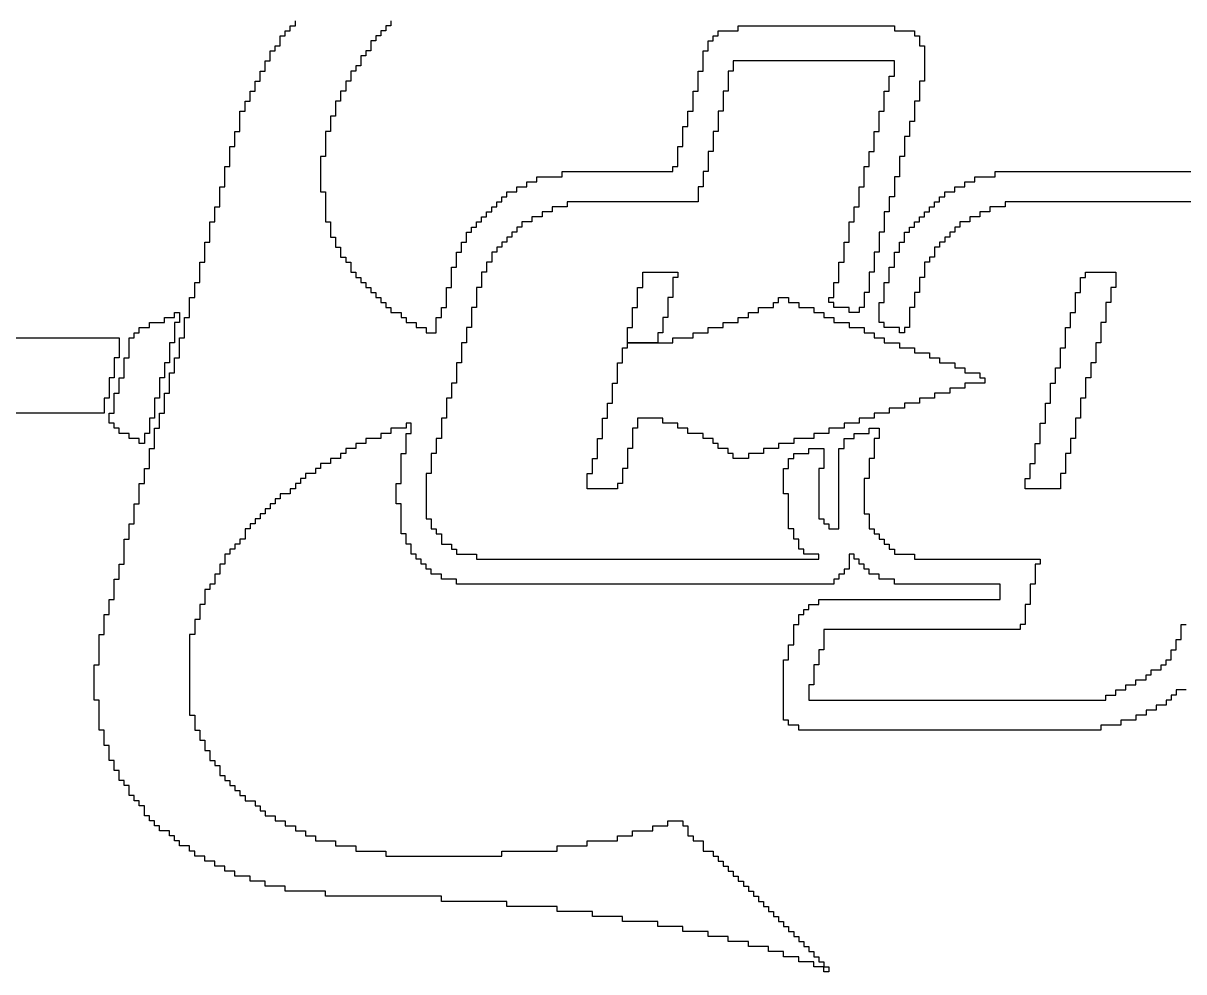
# Model space of a CAD drawing. Extents: x 100.8 to 155, y -100 to -35.3.
# Drawn here: x 117.27 to 123.03, y -62.88 to -58.17 of the extents above; entities that cross this region are included whole.
import ezdxf

# ---------------------------------------------------------------- set-up
doc = ezdxf.new("R2010")
doc.units = 0
doc.header["$MEASUREMENT"] = 0
doc.layers.add('BLACK', color=7, linetype='CONTINUOUS')

msp = doc.modelspace()

# ---------------------------------------------------------------- linework, layer by layer
at = {"layer": 'BLACK', "linetype": 'CONTINUOUS'}
for p, q in [((118.618, -58.1819), (118.618, -58.1569)), ((119.093, -58.1569), (119.093, -58.1819)), ((118.568, -58.2319), (118.568, -58.2069)), ((118.568, -58.2069), (118.593, -58.2069)), ((118.593, -58.2069), (118.593, -58.1819)), ((118.593, -58.1819), (118.618, -58.1819)), ((119.068, -58.2069), (119.043, -58.2069)), ((119.043, -58.2069), (119.043, -58.2319)), ((119.093, -58.1819), (119.068, -58.1819)), ((119.068, -58.1819), (119.068, -58.2069)), ((120.718, -58.2319), (120.718, -58.2069)), ((120.718, -58.2069), (120.818, -58.2069)), ((120.818, -58.2069), (120.818, -58.1819)), ((120.818, -58.1819), (121.593, -58.1819)), ((121.593, -58.1819), (121.593, -58.2069)), ((121.593, -58.2069), (121.693, -58.2069)), ((121.693, -58.2069), (121.693, -58.2319)), ((118.543, -58.2819), (118.543, -58.2319)), ((118.543, -58.2319), (118.568, -58.2319)), ((119.018, -58.2569), (118.993, -58.2569)), ((118.993, -58.2569), (118.993, -58.3069)), ((119.043, -58.2319), (119.018, -58.2319)), ((119.018, -58.2319), (119.018, -58.2569)), ((120.668, -58.3069), (120.668, -58.2569)), ((120.668, -58.2569), (120.693, -58.2569)), ((120.693, -58.2569), (120.693, -58.2319)), ((120.693, -58.2319), (120.718, -58.2319)), ((121.693, -58.2319), (121.718, -58.2319)), ((121.718, -58.2319), (121.718, -58.2819)), ((118.493, -58.3569), (118.493, -58.3069)), ((118.493, -58.3069), (118.518, -58.3069)), ((118.518, -58.3069), (118.518, -58.2819)), ((118.518, -58.2819), (118.543, -58.2819)), ((118.968, -58.3319), (118.943, -58.3319)), ((118.943, -58.3319), (118.943, -58.3819)), ((118.993, -58.3069), (118.968, -58.3069)), ((118.968, -58.3069), (118.968, -58.3319)), ((120.643, -58.4069), (120.643, -58.3069)), ((120.643, -58.3069), (120.668, -58.3069)), ((121.718, -58.2819), (121.743, -58.2819)), ((121.743, -58.2819), (121.743, -58.4569)), ((118.468, -58.4069), (118.468, -58.3569)), ((118.468, -58.3569), (118.493, -58.3569)), ((118.943, -58.3819), (118.918, -58.3819)), ((118.918, -58.3819), (118.918, -58.4069)), ((121.593, -58.3569), (120.793, -58.3569)), ((120.793, -58.3569), (120.793, -58.4069)), ((121.593, -58.4319), (121.593, -58.3569)), ((118.443, -58.4569), (118.443, -58.4069)), ((118.443, -58.4069), (118.468, -58.4069)), ((118.918, -58.4069), (118.893, -58.4069)), ((118.893, -58.4069), (118.893, -58.4569)), ((120.618, -58.5069), (120.618, -58.4069)), ((120.618, -58.4069), (120.643, -58.4069)), ((120.793, -58.4069), (120.768, -58.4069)), ((120.768, -58.4069), (120.768, -58.5069)), ((121.568, -58.5069), (121.568, -58.4319)), ((121.568, -58.4319), (121.593, -58.4319)), ((118.418, -58.5069), (118.418, -58.4569)), ((118.418, -58.4569), (118.443, -58.4569)), ((118.893, -58.4569), (118.868, -58.4569)), ((118.868, -58.4569), (118.868, -58.5069)), ((121.743, -58.4569), (121.718, -58.4569)), ((121.718, -58.4569), (121.718, -58.5569)), ((118.368, -58.6069), (118.368, -58.5569)), ((118.368, -58.5569), (118.393, -58.5569)), ((118.393, -58.5569), (118.393, -58.5069)), ((118.393, -58.5069), (118.418, -58.5069)), ((118.843, -58.5569), (118.818, -58.5569)), ((118.818, -58.5569), (118.818, -58.6319)), ((118.868, -58.5069), (118.843, -58.5069)), ((118.843, -58.5069), (118.843, -58.5569)), ((120.593, -58.6069), (120.593, -58.5069)), ((120.593, -58.5069), (120.618, -58.5069)), ((120.768, -58.5069), (120.743, -58.5069)), ((120.743, -58.5069), (120.743, -58.6069)), ((121.543, -58.6069), (121.543, -58.5069)), ((121.543, -58.5069), (121.568, -58.5069)), ((121.718, -58.5569), (121.693, -58.5569)), ((121.693, -58.5569), (121.693, -58.6569)), ((118.343, -58.7069), (118.343, -58.6069)), ((118.343, -58.6069), (118.368, -58.6069)), ((120.568, -58.6819), (120.568, -58.6069)), ((120.568, -58.6069), (120.593, -58.6069)), ((120.743, -58.6069), (120.718, -58.6069)), ((120.718, -58.6069), (120.718, -58.7069)), ((121.518, -58.7069), (121.518, -58.6069)), ((121.518, -58.6069), (121.543, -58.6069)), ((118.818, -58.6319), (118.793, -58.6319)), ((118.793, -58.6319), (118.793, -58.7069)), ((121.693, -58.6569), (121.668, -58.6569)), ((121.668, -58.6569), (121.668, -58.7319)), ((118.318, -58.7819), (118.318, -58.7069)), ((118.318, -58.7069), (118.343, -58.7069)), ((118.793, -58.7069), (118.768, -58.7069)), ((118.768, -58.7069), (118.768, -58.8319)), ((120.543, -58.7819), (120.543, -58.6819)), ((120.543, -58.6819), (120.568, -58.6819)), ((120.718, -58.7069), (120.693, -58.7069)), ((120.693, -58.7069), (120.693, -58.8069)), ((121.493, -58.8069), (121.493, -58.7069)), ((121.493, -58.7069), (121.518, -58.7069)), ((121.668, -58.7319), (121.643, -58.7319)), ((121.643, -58.7319), (121.643, -58.8319)), ((118.293, -58.8819), (118.293, -58.7819)), ((118.293, -58.7819), (118.318, -58.7819)), ((120.518, -58.8819), (120.518, -58.7819)), ((120.518, -58.7819), (120.543, -58.7819)), ((118.768, -58.8319), (118.743, -58.8319)), ((118.743, -58.8319), (118.743, -59.0069)), ((120.693, -58.8069), (120.668, -58.8069)), ((120.668, -58.8069), (120.668, -58.9069)), ((121.468, -58.8819), (121.468, -58.8069)), ((121.468, -58.8069), (121.493, -58.8069)), ((121.643, -58.8319), (121.618, -58.8319)), ((121.618, -58.8319), (121.618, -58.9319)), ((118.268, -58.9819), (118.268, -58.8819)), ((118.268, -58.8819), (118.293, -58.8819)), ((119.943, -58.9319), (119.943, -58.9069)), ((119.943, -58.9069), (120.493, -58.9069)), ((120.493, -58.9069), (120.493, -58.8819)), ((120.493, -58.8819), (120.518, -58.8819)), ((120.668, -58.9069), (120.643, -58.9069)), ((120.643, -58.9069), (120.643, -58.9819)), ((121.443, -58.9819), (121.443, -58.8819)), ((121.443, -58.8819), (121.468, -58.8819)), ((122.093, -58.9319), (122.093, -58.9069)), ((122.093, -58.9069), (125.493, -58.9069)), ((119.768, -58.9819), (119.768, -58.9569)), ((119.768, -58.9569), (119.818, -58.9569)), ((119.818, -58.9569), (119.818, -58.9319)), ((119.818, -58.9319), (119.943, -58.9319)), ((121.618, -58.9319), (121.593, -58.9319)), ((121.593, -58.9319), (121.593, -59.0319)), ((121.943, -58.9819), (121.943, -58.9569)), ((121.943, -58.9569), (121.993, -58.9569)), ((121.993, -58.9569), (121.993, -58.9319)), ((121.993, -58.9319), (122.093, -58.9319)), ((118.243, -59.0819), (118.243, -58.9819)), ((118.243, -58.9819), (118.268, -58.9819)), ((118.743, -59.0069), (118.768, -59.0069)), ((118.768, -59.0069), (118.768, -59.1569)), ((119.668, -59.0319), (119.668, -59.0069)), ((119.668, -59.0069), (119.718, -59.0069)), ((119.718, -59.0069), (119.718, -58.9819)), ((119.718, -58.9819), (119.768, -58.9819)), ((120.643, -58.9819), (120.618, -58.9819)), ((120.618, -58.9819), (120.618, -59.0569)), ((121.418, -59.0819), (121.418, -58.9819)), ((121.418, -58.9819), (121.443, -58.9819)), ((121.843, -59.0319), (121.843, -59.0069)), ((121.843, -59.0069), (121.893, -59.0069)), ((121.893, -59.0069), (121.893, -58.9819)), ((121.893, -58.9819), (121.943, -58.9819)), ((118.218, -59.1569), (118.218, -59.0819)), ((118.218, -59.0819), (118.243, -59.0819)), ((119.593, -59.1069), (119.593, -59.0819)), ((119.593, -59.0819), (119.618, -59.0819)), ((119.618, -59.0819), (119.618, -59.0569)), ((119.618, -59.0569), (119.643, -59.0569)), ((119.643, -59.0569), (119.643, -59.0319)), ((119.643, -59.0319), (119.668, -59.0319)), ((119.968, -59.0819), (119.893, -59.0819)), ((119.893, -59.0819), (119.893, -59.1069)), ((120.618, -59.0569), (119.968, -59.0569)), ((119.968, -59.0569), (119.968, -59.0819)), ((121.393, -59.1569), (121.393, -59.0819)), ((121.393, -59.0819), (121.418, -59.0819)), ((121.593, -59.0319), (121.568, -59.0319)), ((121.568, -59.0319), (121.568, -59.1069)), ((121.768, -59.1069), (121.768, -59.0819)), ((121.768, -59.0819), (121.793, -59.0819)), ((121.793, -59.0819), (121.793, -59.0569)), ((121.793, -59.0569), (121.818, -59.0569)), ((121.818, -59.0569), (121.818, -59.0319)), ((121.818, -59.0319), (121.843, -59.0319)), ((122.143, -59.0819), (122.068, -59.0819)), ((122.068, -59.0819), (122.068, -59.1069)), ((123.593, -59.0569), (122.143, -59.0569)), ((122.143, -59.0569), (122.143, -59.0819)), ((119.543, -59.1569), (119.543, -59.1319)), ((119.543, -59.1319), (119.568, -59.1319)), ((119.568, -59.1319), (119.568, -59.1069)), ((119.568, -59.1069), (119.593, -59.1069)), ((119.843, -59.1319), (119.793, -59.1319)), ((119.793, -59.1319), (119.793, -59.1569)), ((119.893, -59.1069), (119.843, -59.1069)), ((119.843, -59.1069), (119.843, -59.1319)), ((121.568, -59.1069), (121.543, -59.1069)), ((121.543, -59.1069), (121.543, -59.2069)), ((121.718, -59.1569), (121.718, -59.1319)), ((121.718, -59.1319), (121.743, -59.1319)), ((121.743, -59.1319), (121.743, -59.1069)), ((121.743, -59.1069), (121.768, -59.1069)), ((122.018, -59.1319), (121.968, -59.1319)), ((121.968, -59.1319), (121.968, -59.1569)), ((122.068, -59.1069), (122.018, -59.1069)), ((122.018, -59.1069), (122.018, -59.1319)), ((118.193, -59.2569), (118.193, -59.1569)), ((118.193, -59.1569), (118.218, -59.1569)), ((118.768, -59.1569), (118.793, -59.1569)), ((118.793, -59.1569), (118.793, -59.2319)), ((119.493, -59.2069), (119.493, -59.1819)), ((119.493, -59.1819), (119.518, -59.1819)), ((119.518, -59.1819), (119.518, -59.1569)), ((119.518, -59.1569), (119.543, -59.1569)), ((119.743, -59.1819), (119.718, -59.1819)), ((119.718, -59.1819), (119.718, -59.2069)), ((119.793, -59.1569), (119.743, -59.1569)), ((119.743, -59.1569), (119.743, -59.1819)), ((121.368, -59.2569), (121.368, -59.1569)), ((121.368, -59.1569), (121.393, -59.1569)), ((121.668, -59.2069), (121.668, -59.1819)), ((121.668, -59.1819), (121.693, -59.1819)), ((121.693, -59.1819), (121.693, -59.1569)), ((121.693, -59.1569), (121.718, -59.1569)), ((121.918, -59.1819), (121.893, -59.1819)), ((121.893, -59.1819), (121.893, -59.2069)), ((121.968, -59.1569), (121.918, -59.1569)), ((121.918, -59.1569), (121.918, -59.1819)), ((118.793, -59.2319), (118.818, -59.2319)), ((118.818, -59.2319), (118.818, -59.2819)), ((119.468, -59.2569), (119.468, -59.2069)), ((119.468, -59.2069), (119.493, -59.2069)), ((119.693, -59.2319), (119.668, -59.2319)), ((119.668, -59.2319), (119.668, -59.2569)), ((119.718, -59.2069), (119.693, -59.2069)), ((119.693, -59.2069), (119.693, -59.2319)), ((121.543, -59.2069), (121.518, -59.2069)), ((121.518, -59.2069), (121.518, -59.3069)), ((121.643, -59.2569), (121.643, -59.2069)), ((121.643, -59.2069), (121.668, -59.2069)), ((121.868, -59.2319), (121.843, -59.2319)), ((121.843, -59.2319), (121.843, -59.2569)), ((121.893, -59.2069), (121.868, -59.2069)), ((121.868, -59.2069), (121.868, -59.2319)), ((118.168, -59.3569), (118.168, -59.2569)), ((118.168, -59.2569), (118.193, -59.2569)), ((118.818, -59.2819), (118.843, -59.2819)), ((118.843, -59.2819), (118.843, -59.3319)), ((119.418, -59.3819), (119.418, -59.3069)), ((119.418, -59.3069), (119.443, -59.3069)), ((119.443, -59.3069), (119.443, -59.2569)), ((119.443, -59.2569), (119.468, -59.2569)), ((119.618, -59.3069), (119.593, -59.3069)), ((119.593, -59.3069), (119.593, -59.3569)), ((119.643, -59.2819), (119.618, -59.2819)), ((119.618, -59.2819), (119.618, -59.3069)), ((119.668, -59.2569), (119.643, -59.2569)), ((119.643, -59.2569), (119.643, -59.2819)), ((121.343, -59.3569), (121.343, -59.2569)), ((121.343, -59.2569), (121.368, -59.2569)), ((121.518, -59.3069), (121.493, -59.3069)), ((121.493, -59.3069), (121.493, -59.4069)), ((121.593, -59.3819), (121.593, -59.3069)), ((121.593, -59.3069), (121.618, -59.3069)), ((121.618, -59.3069), (121.618, -59.2569)), ((121.618, -59.2569), (121.643, -59.2569)), ((121.818, -59.2819), (121.793, -59.2819)), ((121.793, -59.2819), (121.793, -59.3319)), ((121.843, -59.2569), (121.818, -59.2569)), ((121.818, -59.2569), (121.818, -59.2819)), ((118.143, -59.4569), (118.143, -59.3569)), ((118.143, -59.3569), (118.168, -59.3569)), ((118.843, -59.3319), (118.868, -59.3319)), ((118.868, -59.3319), (118.868, -59.3569)), ((118.868, -59.3569), (118.893, -59.3569)), ((118.893, -59.3569), (118.893, -59.4069)), ((119.593, -59.3569), (119.568, -59.3569)), ((119.568, -59.3569), (119.568, -59.4069)), ((121.318, -59.4569), (121.318, -59.3569)), ((121.318, -59.3569), (121.343, -59.3569)), ((121.768, -59.3569), (121.743, -59.3569)), ((121.743, -59.3569), (121.743, -59.4319)), ((121.793, -59.3319), (121.768, -59.3319)), ((121.768, -59.3319), (121.768, -59.3569)), ((118.893, -59.4069), (118.918, -59.4069)), ((118.918, -59.4069), (118.918, -59.4319)), ((119.393, -59.4819), (119.393, -59.3819)), ((119.393, -59.3819), (119.418, -59.3819)), ((119.568, -59.4069), (119.543, -59.4069)), ((119.543, -59.4069), (119.543, -59.4819)), ((120.343, -59.4819), (120.343, -59.4069)), ((120.343, -59.4069), (120.518, -59.4069)), ((120.518, -59.4069), (120.518, -59.4319)), ((121.493, -59.4069), (121.468, -59.4069)), ((121.468, -59.4069), (121.468, -59.5069)), ((121.568, -59.4569), (121.568, -59.3819)), ((121.568, -59.3819), (121.593, -59.3819)), ((122.543, -59.4319), (122.543, -59.4069)), ((122.543, -59.4069), (122.693, -59.4069)), ((122.693, -59.4069), (122.693, -59.4819)), ((118.118, -59.5319), (118.118, -59.4569)), ((118.118, -59.4569), (118.143, -59.4569)), ((118.918, -59.4319), (118.943, -59.4319)), ((118.943, -59.4319), (118.943, -59.4569)), ((118.943, -59.4569), (118.968, -59.4569)), ((118.968, -59.4569), (118.968, -59.4819)), ((118.968, -59.4819), (118.993, -59.4819)), ((118.993, -59.4819), (118.993, -59.5069)), ((119.368, -59.5819), (119.368, -59.4819)), ((119.368, -59.4819), (119.393, -59.4819)), ((119.543, -59.4819), (119.518, -59.4819)), ((119.518, -59.4819), (119.518, -59.5819)), ((120.318, -59.5819), (120.318, -59.4819)), ((120.318, -59.4819), (120.343, -59.4819)), ((120.518, -59.4319), (120.493, -59.4319)), ((120.493, -59.4319), (120.493, -59.5319)), ((121.293, -59.5319), (121.293, -59.4569)), ((121.293, -59.4569), (121.318, -59.4569)), ((121.543, -59.5569), (121.543, -59.4569)), ((121.543, -59.4569), (121.568, -59.4569)), ((121.743, -59.4319), (121.718, -59.4319)), ((121.718, -59.4319), (121.718, -59.5069)), ((122.518, -59.5069), (122.518, -59.4319)), ((122.518, -59.4319), (122.543, -59.4319)), ((122.693, -59.4819), (122.668, -59.4819)), ((122.668, -59.4819), (122.668, -59.5569)), ((118.093, -59.6319), (118.093, -59.5319)), ((118.093, -59.5319), (118.118, -59.5319)), ((118.993, -59.5069), (119.018, -59.5069)), ((119.018, -59.5069), (119.018, -59.5319)), ((119.018, -59.5319), (119.043, -59.5319)), ((119.043, -59.5319), (119.043, -59.5569)), ((120.493, -59.5319), (120.468, -59.5319)), ((120.468, -59.5319), (120.468, -59.6319)), ((121.018, -59.5569), (121.018, -59.5319)), ((121.018, -59.5319), (121.068, -59.5319)), ((121.068, -59.5319), (121.068, -59.5569)), ((121.268, -59.5569), (121.268, -59.5319)), ((121.268, -59.5319), (121.293, -59.5319)), ((121.468, -59.5069), (121.443, -59.5069)), ((121.443, -59.5069), (121.443, -59.5819)), ((121.718, -59.5069), (121.693, -59.5069)), ((121.693, -59.5069), (121.693, -59.5819)), ((122.493, -59.6069), (122.493, -59.5069)), ((122.493, -59.5069), (122.518, -59.5069)), ((119.043, -59.5569), (119.068, -59.5569)), ((119.068, -59.5569), (119.068, -59.5819)), ((119.068, -59.5819), (119.093, -59.5819)), ((119.093, -59.5819), (119.093, -59.6069)), ((119.343, -59.6319), (119.343, -59.5819)), ((119.343, -59.5819), (119.368, -59.5819)), ((119.518, -59.5819), (119.493, -59.5819)), ((119.493, -59.5819), (119.493, -59.6819)), ((120.293, -59.6819), (120.293, -59.5819)), ((120.293, -59.5819), (120.318, -59.5819)), ((120.918, -59.6069), (120.918, -59.5819)), ((120.918, -59.5819), (120.993, -59.5819)), ((120.993, -59.5819), (120.993, -59.5569)), ((120.993, -59.5569), (121.018, -59.5569)), ((121.068, -59.5569), (121.118, -59.5569)), ((121.118, -59.5569), (121.118, -59.5819)), ((121.118, -59.5819), (121.193, -59.5819)), ((121.193, -59.5819), (121.193, -59.6069)), ((121.293, -59.5569), (121.268, -59.5569)), ((121.293, -59.5819), (121.293, -59.5569)), ((121.368, -59.5819), (121.293, -59.5819)), ((121.368, -59.6069), (121.368, -59.5819)), ((121.443, -59.5819), (121.418, -59.5819)), ((121.418, -59.5819), (121.418, -59.6069)), ((121.518, -59.6569), (121.518, -59.5569)), ((121.518, -59.5569), (121.543, -59.5569)), ((121.693, -59.5819), (121.668, -59.5819)), ((121.668, -59.5819), (121.668, -59.6819)), ((122.668, -59.5569), (122.643, -59.5569)), ((122.643, -59.5569), (122.643, -59.6569)), ((117.893, -59.6819), (117.893, -59.6569)), ((117.893, -59.6569), (117.968, -59.6569)), ((117.968, -59.6569), (117.968, -59.6319)), ((117.968, -59.6319), (118.018, -59.6319)), ((118.018, -59.6319), (118.018, -59.6069)), ((118.018, -59.6069), (118.043, -59.6069)), ((118.043, -59.6569), (118.018, -59.6569)), ((118.018, -59.6569), (118.018, -59.7569)), ((118.043, -59.6069), (118.043, -59.6569)), ((118.068, -59.7319), (118.068, -59.6319)), ((118.068, -59.6319), (118.093, -59.6319)), ((119.093, -59.6069), (119.143, -59.6069)), ((119.143, -59.6069), (119.143, -59.6319)), ((119.143, -59.6319), (119.168, -59.6319)), ((119.168, -59.6319), (119.168, -59.6569)), ((119.168, -59.6569), (119.218, -59.6569)), ((119.218, -59.6569), (119.218, -59.6819)), ((119.318, -59.7069), (119.318, -59.6319)), ((119.318, -59.6319), (119.343, -59.6319)), ((120.468, -59.6319), (120.443, -59.6319)), ((120.443, -59.6319), (120.443, -59.7069)), ((120.743, -59.6819), (120.743, -59.6569)), ((120.743, -59.6569), (120.818, -59.6569)), ((120.818, -59.6569), (120.818, -59.6319)), ((120.818, -59.6319), (120.868, -59.6319)), ((120.868, -59.6319), (120.868, -59.6069)), ((120.868, -59.6069), (120.918, -59.6069)), ((121.193, -59.6069), (121.243, -59.6069)), ((121.243, -59.6069), (121.243, -59.6319)), ((121.243, -59.6319), (121.293, -59.6319)), ((121.293, -59.6319), (121.293, -59.6569)), ((121.293, -59.6569), (121.368, -59.6569)), ((121.418, -59.6069), (121.368, -59.6069)), ((121.368, -59.6569), (121.368, -59.6819)), ((121.543, -59.6569), (121.518, -59.6569)), ((121.543, -59.6819), (121.543, -59.6569)), ((122.468, -59.6819), (122.468, -59.6069)), ((122.468, -59.6069), (122.493, -59.6069)), ((122.643, -59.6569), (122.618, -59.6569)), ((122.618, -59.6569), (122.618, -59.7569)), ((117.818, -59.7319), (117.818, -59.7069)), ((117.818, -59.7069), (117.843, -59.7069)), ((117.843, -59.7069), (117.843, -59.6819)), ((117.843, -59.6819), (117.893, -59.6819)), ((119.218, -59.6819), (119.268, -59.6819)), ((119.268, -59.6819), (119.268, -59.7069)), ((119.268, -59.7069), (119.318, -59.7069)), ((119.493, -59.6819), (119.468, -59.6819)), ((119.468, -59.6819), (119.468, -59.7569)), ((120.268, -59.7569), (120.268, -59.6819)), ((120.268, -59.6819), (120.293, -59.6819)), ((120.443, -59.7069), (120.418, -59.7069)), ((120.418, -59.7069), (120.418, -59.7569)), ((120.593, -59.7319), (120.593, -59.7069)), ((120.593, -59.7069), (120.668, -59.7069)), ((120.668, -59.7069), (120.668, -59.6819)), ((120.668, -59.6819), (120.743, -59.6819)), ((121.368, -59.6819), (121.443, -59.6819)), ((121.443, -59.6819), (121.443, -59.7069)), ((121.443, -59.7069), (121.493, -59.7069)), ((121.493, -59.7069), (121.493, -59.7319)), ((121.618, -59.6819), (121.543, -59.6819)), ((121.618, -59.7069), (121.618, -59.6819)), ((121.643, -59.7069), (121.618, -59.7069)), ((121.668, -59.6819), (121.643, -59.6819)), ((121.643, -59.6819), (121.643, -59.7069)), ((122.443, -59.7819), (122.443, -59.6819)), ((122.443, -59.6819), (122.468, -59.6819)), ((116.743, -59.7319), (117.743, -59.7319)), ((117.743, -59.7319), (117.743, -59.8319)), ((117.793, -59.8319), (117.793, -59.7319)), ((117.793, -59.7319), (117.818, -59.7319)), ((118.018, -59.7569), (117.993, -59.7569)), ((117.993, -59.7569), (117.993, -59.8569)), ((118.043, -59.8319), (118.043, -59.7319)), ((118.043, -59.7319), (118.068, -59.7319)), ((119.468, -59.7569), (119.443, -59.7569)), ((119.443, -59.7569), (119.443, -59.8569)), ((120.268, -59.7819), (120.268, -59.7569)), ((120.268, -59.7569), (120.493, -59.7569)), ((120.418, -59.7569), (120.268, -59.7569)), ((120.493, -59.7569), (120.493, -59.7319)), ((120.493, -59.7319), (120.593, -59.7319)), ((121.493, -59.7319), (121.543, -59.7319)), ((121.543, -59.7319), (121.543, -59.7569)), ((121.543, -59.7569), (121.618, -59.7569)), ((121.618, -59.7569), (121.618, -59.7819)), ((122.618, -59.7569), (122.593, -59.7569)), ((122.593, -59.7569), (122.593, -59.8569)), ((117.743, -59.8319), (117.718, -59.8319)), ((117.718, -59.8319), (117.718, -59.9319)), ((117.768, -59.9319), (117.768, -59.8319)), ((117.768, -59.8319), (117.793, -59.8319)), ((118.018, -59.9069), (118.018, -59.8319)), ((118.018, -59.8319), (118.043, -59.8319)), ((120.243, -59.8569), (120.243, -59.7819)), ((120.243, -59.7819), (120.268, -59.7819)), ((121.618, -59.7819), (121.693, -59.7819)), ((121.693, -59.7819), (121.693, -59.8069)), ((121.693, -59.8069), (121.768, -59.8069)), ((121.768, -59.8069), (121.768, -59.8319)), ((121.768, -59.8319), (121.818, -59.8319)), ((121.818, -59.8319), (121.818, -59.8569)), ((122.418, -59.8819), (122.418, -59.7819)), ((122.418, -59.7819), (122.443, -59.7819)), ((117.993, -59.8569), (117.968, -59.8569)), ((117.968, -59.8569), (117.968, -59.9319)), ((119.443, -59.8569), (119.418, -59.8569)), ((119.418, -59.8569), (119.418, -59.9569)), ((120.218, -59.9569), (120.218, -59.8569)), ((120.218, -59.8569), (120.243, -59.8569)), ((121.818, -59.8569), (121.893, -59.8569)), ((121.893, -59.8569), (121.893, -59.8819)), ((121.893, -59.8819), (121.943, -59.8819)), ((121.943, -59.8819), (121.943, -59.9069)), ((122.393, -59.9569), (122.393, -59.8819)), ((122.393, -59.8819), (122.418, -59.8819)), ((122.593, -59.8569), (122.568, -59.8569)), ((122.568, -59.8569), (122.568, -59.9319)), ((117.718, -59.9319), (117.693, -59.9319)), ((117.693, -59.9319), (117.693, -60.0319)), ((117.743, -60.0069), (117.743, -59.9319)), ((117.743, -59.9319), (117.768, -59.9319)), ((117.968, -59.9319), (117.943, -59.9319)), ((117.943, -59.9319), (117.943, -60.0319)), ((117.993, -60.0069), (117.993, -59.9069)), ((117.993, -59.9069), (118.018, -59.9069)), ((121.943, -59.9069), (122.018, -59.9069)), ((122.018, -59.9069), (122.018, -59.9319)), ((122.018, -59.9319), (122.043, -59.9319)), ((122.043, -59.9319), (122.043, -59.9569)), ((122.568, -59.9319), (122.543, -59.9319)), ((122.543, -59.9319), (122.543, -60.0319)), ((119.418, -59.9569), (119.393, -59.9569)), ((119.393, -59.9569), (119.393, -60.0319)), ((120.193, -60.0569), (120.193, -59.9569)), ((120.193, -59.9569), (120.218, -59.9569)), ((121.943, -59.9819), (121.868, -59.9819)), ((121.868, -59.9819), (121.868, -60.0069)), ((122.043, -59.9569), (121.943, -59.9569)), ((121.943, -59.9569), (121.943, -59.9819)), ((122.368, -60.0569), (122.368, -59.9569)), ((122.368, -59.9569), (122.393, -59.9569)), ((117.693, -60.0319), (117.668, -60.0319)), ((117.668, -60.0319), (117.668, -60.1069)), ((117.718, -60.1069), (117.718, -60.0069)), ((117.718, -60.0069), (117.743, -60.0069)), ((117.943, -60.0319), (117.918, -60.0319)), ((117.918, -60.0319), (117.918, -60.1319)), ((117.968, -60.1069), (117.968, -60.0069)), ((117.968, -60.0069), (117.993, -60.0069)), ((119.393, -60.0319), (119.368, -60.0319)), ((119.368, -60.0319), (119.368, -60.1319)), ((120.168, -60.1319), (120.168, -60.0569)), ((120.168, -60.0569), (120.193, -60.0569)), ((121.718, -60.0569), (121.643, -60.0569)), ((121.643, -60.0569), (121.643, -60.0819)), ((121.793, -60.0319), (121.718, -60.0319)), ((121.718, -60.0319), (121.718, -60.0569)), ((121.868, -60.0069), (121.793, -60.0069)), ((121.793, -60.0069), (121.793, -60.0319)), ((122.343, -60.1569), (122.343, -60.0569)), ((122.343, -60.0569), (122.368, -60.0569)), ((122.543, -60.0319), (122.518, -60.0319)), ((122.518, -60.0319), (122.518, -60.1319)), ((117.668, -60.1069), (116.518, -60.1069)), ((117.693, -60.1569), (117.693, -60.1069)), ((117.693, -60.1069), (117.718, -60.1069)), ((117.943, -60.1819), (117.943, -60.1069)), ((117.943, -60.1069), (117.968, -60.1069)), ((121.568, -60.1069), (121.493, -60.1069)), ((121.493, -60.1069), (121.493, -60.1319)), ((121.643, -60.0819), (121.568, -60.0819)), ((121.568, -60.0819), (121.568, -60.1069)), ((117.718, -60.1569), (117.693, -60.1569)), ((117.718, -60.1819), (117.718, -60.1569)), ((117.918, -60.1319), (117.893, -60.1319)), ((117.893, -60.1319), (117.893, -60.2069)), ((119.193, -60.1569), (119.168, -60.1569)), ((119.168, -60.1569), (119.168, -60.1819)), ((119.193, -60.2069), (119.193, -60.1569)), ((119.368, -60.1319), (119.343, -60.1319)), ((119.343, -60.1319), (119.343, -60.2319)), ((120.143, -60.2319), (120.143, -60.1319)), ((120.143, -60.1319), (120.168, -60.1319)), ((120.443, -60.1319), (120.318, -60.1319)), ((120.318, -60.1319), (120.318, -60.1819)), ((120.443, -60.1569), (120.443, -60.1319)), ((120.518, -60.1569), (120.443, -60.1569)), ((120.518, -60.1819), (120.518, -60.1569)), ((121.418, -60.1569), (121.343, -60.1569)), ((121.343, -60.1569), (121.343, -60.1819)), ((121.493, -60.1319), (121.418, -60.1319)), ((121.418, -60.1319), (121.418, -60.1569)), ((122.318, -60.2569), (122.318, -60.1569)), ((122.318, -60.1569), (122.343, -60.1569)), ((122.518, -60.1319), (122.493, -60.1319)), ((122.493, -60.1319), (122.493, -60.2319)), ((117.743, -60.1819), (117.718, -60.1819)), ((117.743, -60.2069), (117.743, -60.1819)), ((117.793, -60.2069), (117.743, -60.2069)), ((117.793, -60.2319), (117.793, -60.2069)), ((117.843, -60.2319), (117.793, -60.2319)), ((117.843, -60.2569), (117.843, -60.2319)), ((117.893, -60.2069), (117.868, -60.2069)), ((117.868, -60.2069), (117.868, -60.2569)), ((117.918, -60.2819), (117.918, -60.1819)), ((117.918, -60.1819), (117.943, -60.1819)), ((119.043, -60.2319), (118.968, -60.2319)), ((118.968, -60.2319), (118.968, -60.2569)), ((119.093, -60.2069), (119.043, -60.2069)), ((119.043, -60.2069), (119.043, -60.2319)), ((119.168, -60.1819), (119.093, -60.1819)), ((119.093, -60.1819), (119.093, -60.2069)), ((119.168, -60.3069), (119.168, -60.2069)), ((119.168, -60.2069), (119.193, -60.2069)), ((119.343, -60.2319), (119.318, -60.2319)), ((119.318, -60.2319), (119.318, -60.3069)), ((120.118, -60.3319), (120.118, -60.2319)), ((120.118, -60.2319), (120.143, -60.2319)), ((120.318, -60.1819), (120.293, -60.1819)), ((120.293, -60.1819), (120.293, -60.2819)), ((120.568, -60.1819), (120.518, -60.1819)), ((120.568, -60.2069), (120.568, -60.1819)), ((120.643, -60.2069), (120.568, -60.2069)), ((120.643, -60.2319), (120.643, -60.2069)), ((120.693, -60.2319), (120.643, -60.2319)), ((120.693, -60.2569), (120.693, -60.2319)), ((121.193, -60.2319), (121.093, -60.2319)), ((121.093, -60.2319), (121.093, -60.2569)), ((121.268, -60.2069), (121.193, -60.2069)), ((121.193, -60.2069), (121.193, -60.2319)), ((121.343, -60.1819), (121.268, -60.1819)), ((121.268, -60.1819), (121.268, -60.2069)), ((121.343, -60.2819), (121.343, -60.2319)), ((121.343, -60.2319), (121.393, -60.2319)), ((121.393, -60.2319), (121.393, -60.2069)), ((121.393, -60.2069), (121.468, -60.2069)), ((121.468, -60.2069), (121.468, -60.1819)), ((121.468, -60.1819), (121.518, -60.1819)), ((121.518, -60.2319), (121.493, -60.2319)), ((121.493, -60.2319), (121.493, -60.3319)), ((121.518, -60.1819), (121.518, -60.2319)), ((122.493, -60.2319), (122.468, -60.2319)), ((122.468, -60.2319), (122.468, -60.3069)), ((117.868, -60.2569), (117.843, -60.2569)), ((117.893, -60.3819), (117.893, -60.2819)), ((117.893, -60.2819), (117.918, -60.2819)), ((118.918, -60.2819), (118.868, -60.2819)), ((118.868, -60.2819), (118.868, -60.3069)), ((118.968, -60.2569), (118.918, -60.2569)), ((118.918, -60.2569), (118.918, -60.2819)), ((120.293, -60.2819), (120.268, -60.2819)), ((120.268, -60.2819), (120.268, -60.3819)), ((120.718, -60.2569), (120.693, -60.2569)), ((120.718, -60.2819), (120.718, -60.2569)), ((120.768, -60.2819), (120.718, -60.2819)), ((120.768, -60.3069), (120.768, -60.2819)), ((121.018, -60.2819), (120.943, -60.2819)), ((120.943, -60.2819), (120.943, -60.3069)), ((121.093, -60.2569), (121.018, -60.2569)), ((121.018, -60.2569), (121.018, -60.2819)), ((121.168, -60.3069), (121.168, -60.2819)), ((121.168, -60.2819), (121.243, -60.2819)), ((121.243, -60.2819), (121.243, -60.3819)), ((121.318, -60.6819), (121.318, -60.2819)), ((121.318, -60.2819), (121.343, -60.2819)), ((122.293, -60.3569), (122.293, -60.2569)), ((122.293, -60.2569), (122.318, -60.2569)), ((118.843, -60.3319), (118.793, -60.3319)), ((118.793, -60.3319), (118.793, -60.3569)), ((118.868, -60.3069), (118.843, -60.3069)), ((118.843, -60.3069), (118.843, -60.3319)), ((119.143, -60.4569), (119.143, -60.3069)), ((119.143, -60.3069), (119.168, -60.3069)), ((119.318, -60.3069), (119.293, -60.3069)), ((119.293, -60.3069), (119.293, -60.4069)), ((120.093, -60.4069), (120.093, -60.3319)), ((120.093, -60.3319), (120.118, -60.3319)), ((120.793, -60.3069), (120.768, -60.3069)), ((120.793, -60.3319), (120.793, -60.3069)), ((120.868, -60.3319), (120.793, -60.3319)), ((120.943, -60.3069), (120.868, -60.3069)), ((120.868, -60.3069), (120.868, -60.3319)), ((121.068, -60.3819), (121.068, -60.3319)), ((121.068, -60.3319), (121.093, -60.3319)), ((121.093, -60.3319), (121.093, -60.3069)), ((121.093, -60.3069), (121.168, -60.3069)), ((121.493, -60.3319), (121.468, -60.3319)), ((121.468, -60.3319), (121.468, -60.4319)), ((122.468, -60.3069), (122.443, -60.3069)), ((122.443, -60.3069), (122.443, -60.4069)), ((117.868, -60.4569), (117.868, -60.3819)), ((117.868, -60.3819), (117.893, -60.3819)), ((118.718, -60.4069), (118.668, -60.4069)), ((118.668, -60.4069), (118.668, -60.4319)), ((118.743, -60.3819), (118.718, -60.3819)), ((118.718, -60.3819), (118.718, -60.4069)), ((118.793, -60.3569), (118.743, -60.3569)), ((118.743, -60.3569), (118.743, -60.3819)), ((119.293, -60.4069), (119.268, -60.4069)), ((119.268, -60.4069), (119.268, -60.6319)), ((120.068, -60.4819), (120.068, -60.4069)), ((120.068, -60.4069), (120.093, -60.4069)), ((120.268, -60.3819), (120.243, -60.3819)), ((120.243, -60.3819), (120.243, -60.4569)), ((121.043, -60.5069), (121.043, -60.3819)), ((121.043, -60.3819), (121.068, -60.3819)), ((121.243, -60.3819), (121.218, -60.3819)), ((121.218, -60.3819), (121.218, -60.6319)), ((122.268, -60.4319), (122.268, -60.3569)), ((122.268, -60.3569), (122.293, -60.3569)), ((122.443, -60.4069), (122.418, -60.4069)), ((122.418, -60.4069), (122.418, -60.4819)), ((117.843, -60.5569), (117.843, -60.4569)), ((117.843, -60.4569), (117.868, -60.4569)), ((118.643, -60.4569), (118.618, -60.4569)), ((118.618, -60.4569), (118.618, -60.4819)), ((118.668, -60.4319), (118.643, -60.4319)), ((118.643, -60.4319), (118.643, -60.4569)), ((119.118, -60.5569), (119.118, -60.4569)), ((119.118, -60.4569), (119.143, -60.4569)), ((120.243, -60.4569), (120.218, -60.4569)), ((120.218, -60.4569), (120.218, -60.4819)), ((121.468, -60.4319), (121.443, -60.4319)), ((121.443, -60.4319), (121.443, -60.6069)), ((122.243, -60.4819), (122.243, -60.4319)), ((122.243, -60.4319), (122.268, -60.4319)), ((118.593, -60.5069), (118.543, -60.5069)), ((118.543, -60.5069), (118.543, -60.5319)), ((118.618, -60.4819), (118.593, -60.4819)), ((118.593, -60.4819), (118.593, -60.5069)), ((120.218, -60.4819), (120.068, -60.4819)), ((121.068, -60.5069), (121.043, -60.5069)), ((121.068, -60.6819), (121.068, -60.5069)), ((122.418, -60.4819), (122.243, -60.4819)), ((117.818, -60.6569), (117.818, -60.5569)), ((117.818, -60.5569), (117.843, -60.5569)), ((118.518, -60.5569), (118.493, -60.5569)), ((118.493, -60.5569), (118.493, -60.5819)), ((118.543, -60.5319), (118.518, -60.5319)), ((118.518, -60.5319), (118.518, -60.5569)), ((119.143, -60.5569), (119.118, -60.5569)), ((119.143, -60.7069), (119.143, -60.5569)), ((118.443, -60.6319), (118.418, -60.6319)), ((118.418, -60.6319), (118.418, -60.6569)), ((118.468, -60.6069), (118.443, -60.6069)), ((118.443, -60.6069), (118.443, -60.6319)), ((118.493, -60.5819), (118.468, -60.5819)), ((118.468, -60.5819), (118.468, -60.6069)), ((119.268, -60.6319), (119.293, -60.6319)), ((119.293, -60.6319), (119.293, -60.6819)), ((121.218, -60.6319), (121.243, -60.6319)), ((121.243, -60.6319), (121.243, -60.6569)), ((121.443, -60.6069), (121.468, -60.6069)), ((121.468, -60.6069), (121.468, -60.6819)), ((117.793, -60.7319), (117.793, -60.6569)), ((117.793, -60.6569), (117.818, -60.6569)), ((118.393, -60.6819), (118.368, -60.6819)), ((118.368, -60.6819), (118.368, -60.7319)), ((118.418, -60.6569), (118.393, -60.6569)), ((118.393, -60.6569), (118.393, -60.6819)), ((119.293, -60.6819), (119.318, -60.6819)), ((119.318, -60.6819), (119.318, -60.7069)), ((121.093, -60.6819), (121.068, -60.6819)), ((121.093, -60.7319), (121.093, -60.6819)), ((121.243, -60.6569), (121.268, -60.6569)), ((121.268, -60.6569), (121.268, -60.6819)), ((121.268, -60.6819), (121.318, -60.6819)), ((121.468, -60.6819), (121.493, -60.6819)), ((121.493, -60.6819), (121.493, -60.7069)), ((117.768, -60.8569), (117.768, -60.7319)), ((117.768, -60.7319), (117.793, -60.7319)), ((118.368, -60.7319), (118.343, -60.7319)), ((118.343, -60.7319), (118.343, -60.7569)), ((119.168, -60.7069), (119.143, -60.7069)), ((119.168, -60.7569), (119.168, -60.7069)), ((119.318, -60.7069), (119.343, -60.7069)), ((119.343, -60.7069), (119.343, -60.7569)), ((121.118, -60.7319), (121.093, -60.7319)), ((121.118, -60.7819), (121.118, -60.7319)), ((121.493, -60.7069), (121.518, -60.7069)), ((121.518, -60.7069), (121.518, -60.7319)), ((121.518, -60.7319), (121.543, -60.7319)), ((121.543, -60.7319), (121.543, -60.7569)), ((118.293, -60.8069), (118.268, -60.8069)), ((118.268, -60.8069), (118.268, -60.8569)), ((118.318, -60.7819), (118.293, -60.7819)), ((118.293, -60.7819), (118.293, -60.8069)), ((118.343, -60.7569), (118.318, -60.7569)), ((118.318, -60.7569), (118.318, -60.7819)), ((119.193, -60.7569), (119.168, -60.7569)), ((119.193, -60.8069), (119.193, -60.7569)), ((119.218, -60.8069), (119.193, -60.8069)), ((119.218, -60.8319), (119.218, -60.8069)), ((119.343, -60.7569), (119.393, -60.7569)), ((119.393, -60.7569), (119.393, -60.7819)), ((119.393, -60.7819), (119.418, -60.7819)), ((119.418, -60.7819), (119.418, -60.8069)), ((119.418, -60.8069), (119.518, -60.8069)), ((119.518, -60.8069), (119.518, -60.8319)), ((121.143, -60.7819), (121.118, -60.7819)), ((121.143, -60.8069), (121.143, -60.7819)), ((121.218, -60.8069), (121.143, -60.8069)), ((121.218, -60.8319), (121.218, -60.8069)), ((121.393, -60.8069), (121.368, -60.8069)), ((121.368, -60.8069), (121.368, -60.8819)), ((121.393, -60.8319), (121.393, -60.8069)), ((121.543, -60.7569), (121.568, -60.7569)), ((121.568, -60.7569), (121.568, -60.7819)), ((121.568, -60.7819), (121.593, -60.7819)), ((121.593, -60.7819), (121.593, -60.8069)), ((121.593, -60.8069), (121.693, -60.8069)), ((121.693, -60.8069), (121.693, -60.8319)), ((117.743, -60.9319), (117.743, -60.8569)), ((117.743, -60.8569), (117.768, -60.8569)), ((118.268, -60.8569), (118.243, -60.8569)), ((118.243, -60.8569), (118.243, -60.9069)), ((119.243, -60.8319), (119.218, -60.8319)), ((119.243, -60.8569), (119.243, -60.8319)), ((119.268, -60.8569), (119.243, -60.8569)), ((119.268, -60.8819), (119.268, -60.8569)), ((119.518, -60.8319), (121.218, -60.8319)), ((121.418, -60.8319), (121.393, -60.8319)), ((121.418, -60.8569), (121.418, -60.8319)), ((121.443, -60.8569), (121.418, -60.8569)), ((121.443, -60.8819), (121.443, -60.8569)), ((121.693, -60.8319), (122.318, -60.8319)), ((122.318, -60.8569), (122.293, -60.8569)), ((122.293, -60.8569), (122.293, -60.9569)), ((122.318, -60.8319), (122.318, -60.8569)), ((118.243, -60.9069), (118.218, -60.9069)), ((118.218, -60.9069), (118.218, -60.9569)), ((119.293, -60.8819), (119.268, -60.8819)), ((119.293, -60.9069), (119.293, -60.8819)), ((119.343, -60.9069), (119.293, -60.9069)), ((119.343, -60.9319), (119.343, -60.9069)), ((121.343, -60.9069), (121.318, -60.9069)), ((121.318, -60.9069), (121.318, -60.9319)), ((121.368, -60.8819), (121.343, -60.8819)), ((121.343, -60.8819), (121.343, -60.9069)), ((121.468, -60.8819), (121.443, -60.8819)), ((121.468, -60.9069), (121.468, -60.8819)), ((121.518, -60.9069), (121.468, -60.9069)), ((121.518, -60.9319), (121.518, -60.9069)), ((117.718, -61.0319), (117.718, -60.9319)), ((117.718, -60.9319), (117.743, -60.9319)), ((118.193, -60.9819), (118.168, -60.9819)), ((118.168, -60.9819), (118.168, -61.0569)), ((118.218, -60.9569), (118.193, -60.9569)), ((118.193, -60.9569), (118.193, -60.9819)), ((119.418, -60.9319), (119.343, -60.9319)), ((119.418, -60.9569), (119.418, -60.9319)), ((121.293, -60.9569), (119.418, -60.9569)), ((121.318, -60.9319), (121.293, -60.9319)), ((121.293, -60.9319), (121.293, -60.9569)), ((121.593, -60.9319), (121.518, -60.9319)), ((121.593, -60.9569), (121.593, -60.9319)), ((122.118, -60.9569), (121.593, -60.9569)), ((122.118, -61.0319), (122.118, -60.9569)), ((122.293, -60.9569), (122.268, -60.9569)), ((122.268, -60.9569), (122.268, -61.0569)), ((117.693, -61.1069), (117.693, -61.0319)), ((117.693, -61.0319), (117.718, -61.0319)), ((121.218, -61.0569), (121.218, -61.0319)), ((121.218, -61.0319), (122.118, -61.0319)), ((118.168, -61.0569), (118.143, -61.0569)), ((118.143, -61.0569), (118.143, -61.1319)), ((121.143, -61.1069), (121.143, -61.0819)), ((121.143, -61.0819), (121.168, -61.0819)), ((121.168, -61.0819), (121.168, -61.0569)), ((121.168, -61.0569), (121.218, -61.0569)), ((122.268, -61.0569), (122.243, -61.0569)), ((122.243, -61.0569), (122.243, -61.1569)), ((117.668, -61.2069), (117.668, -61.1069)), ((117.668, -61.1069), (117.693, -61.1069)), ((118.143, -61.1319), (118.118, -61.1319)), ((118.118, -61.1319), (118.118, -61.2069)), ((121.093, -61.2569), (121.093, -61.1569)), ((121.093, -61.1569), (121.118, -61.1569)), ((121.118, -61.1569), (121.118, -61.1069)), ((121.118, -61.1069), (121.143, -61.1069)), ((122.243, -61.1569), (122.218, -61.1569)), ((122.218, -61.1569), (122.218, -61.1819)), ((123.018, -61.2319), (123.018, -61.1569)), ((123.018, -61.1569), (123.043, -61.1569)), ((117.643, -61.3569), (117.643, -61.2069)), ((117.643, -61.2069), (117.668, -61.2069)), ((118.118, -61.2069), (118.093, -61.2069)), ((118.093, -61.2069), (118.093, -61.6069)), ((122.218, -61.1819), (121.243, -61.1819)), ((121.243, -61.1819), (121.243, -61.2819)), ((121.068, -61.3319), (121.068, -61.2569)), ((121.068, -61.2569), (121.093, -61.2569)), ((122.993, -61.2819), (122.993, -61.2319)), ((122.993, -61.2319), (123.018, -61.2319)), ((121.243, -61.2819), (121.218, -61.2819)), ((121.218, -61.2819), (121.218, -61.3569)), ((122.968, -61.3319), (122.968, -61.2819)), ((122.968, -61.2819), (122.993, -61.2819)), ((117.618, -61.5319), (117.618, -61.3569)), ((117.618, -61.3569), (117.643, -61.3569)), ((121.043, -61.6319), (121.043, -61.3319)), ((121.043, -61.3319), (121.068, -61.3319)), ((121.218, -61.3569), (121.193, -61.3569)), ((121.193, -61.3569), (121.193, -61.4569)), ((122.868, -61.4069), (122.868, -61.3819)), ((122.868, -61.3819), (122.918, -61.3819)), ((122.918, -61.3819), (122.918, -61.3569)), ((122.918, -61.3569), (122.943, -61.3569)), ((122.943, -61.3569), (122.943, -61.3319)), ((122.943, -61.3319), (122.968, -61.3319)), ((122.793, -61.4569), (122.793, -61.4319)), ((122.793, -61.4319), (122.843, -61.4319)), ((122.843, -61.4319), (122.843, -61.4069)), ((122.843, -61.4069), (122.868, -61.4069)), ((121.193, -61.4569), (121.168, -61.4569)), ((121.168, -61.4569), (121.168, -61.5319)), ((122.693, -61.5069), (122.693, -61.4819)), ((122.693, -61.4819), (122.743, -61.4819)), ((122.743, -61.4819), (122.743, -61.4569)), ((122.743, -61.4569), (122.793, -61.4569)), ((123.043, -61.4819), (122.993, -61.4819)), ((122.993, -61.4819), (122.993, -61.5069)), ((117.643, -61.5319), (117.618, -61.5319)), ((117.643, -61.6819), (117.643, -61.5319)), ((121.168, -61.5319), (122.643, -61.5319)), ((122.643, -61.5319), (122.643, -61.5069)), ((122.643, -61.5069), (122.693, -61.5069)), ((122.943, -61.5569), (122.893, -61.5569)), ((122.893, -61.5569), (122.893, -61.5819)), ((122.968, -61.5319), (122.943, -61.5319)), ((122.943, -61.5319), (122.943, -61.5569)), ((122.993, -61.5069), (122.968, -61.5069)), ((122.968, -61.5069), (122.968, -61.5319)), ((118.093, -61.6069), (118.118, -61.6069)), ((118.118, -61.6069), (118.118, -61.6819)), ((122.843, -61.6069), (122.793, -61.6069)), ((122.793, -61.6069), (122.793, -61.6319)), ((122.893, -61.5819), (122.843, -61.5819)), ((122.843, -61.5819), (122.843, -61.6069)), ((121.068, -61.6319), (121.043, -61.6319)), ((121.068, -61.6569), (121.068, -61.6319)), ((121.118, -61.6569), (121.068, -61.6569)), ((121.118, -61.6819), (121.118, -61.6569)), ((122.718, -61.6569), (122.618, -61.6569)), ((122.618, -61.6569), (122.618, -61.6819)), ((122.793, -61.6319), (122.718, -61.6319)), ((122.718, -61.6319), (122.718, -61.6569)), ((117.668, -61.6819), (117.643, -61.6819)), ((117.668, -61.7569), (117.668, -61.6819)), ((118.118, -61.6819), (118.143, -61.6819)), ((118.143, -61.6819), (118.143, -61.7319)), ((118.143, -61.7319), (118.168, -61.7319)), ((118.168, -61.7319), (118.168, -61.7819)), ((122.618, -61.6819), (121.118, -61.6819)), ((117.693, -61.7569), (117.668, -61.7569)), ((117.693, -61.8319), (117.693, -61.7569)), ((118.168, -61.7819), (118.193, -61.7819)), ((118.193, -61.7819), (118.193, -61.8319)), ((117.718, -61.8319), (117.693, -61.8319)), ((117.718, -61.8819), (117.718, -61.8319)), ((118.193, -61.8319), (118.218, -61.8319)), ((118.218, -61.8319), (118.218, -61.8569)), ((117.743, -61.8819), (117.718, -61.8819)), ((117.743, -61.9319), (117.743, -61.8819)), ((118.218, -61.8569), (118.243, -61.8569)), ((118.243, -61.8569), (118.243, -61.9069)), ((118.243, -61.9069), (118.268, -61.9069)), ((118.268, -61.9069), (118.268, -61.9319)), ((117.768, -61.9319), (117.743, -61.9319)), ((117.768, -61.9569), (117.768, -61.9319)), ((117.793, -61.9569), (117.768, -61.9569)), ((117.793, -62.0069), (117.793, -61.9569)), ((118.268, -61.9319), (118.293, -61.9319)), ((118.293, -61.9319), (118.293, -61.9569)), ((118.293, -61.9569), (118.318, -61.9569)), ((118.318, -61.9569), (118.318, -61.9819)), ((117.818, -62.0069), (117.793, -62.0069)), ((117.818, -62.0319), (117.818, -62.0069)), ((118.318, -61.9819), (118.343, -61.9819)), ((118.343, -61.9819), (118.343, -62.0069)), ((118.343, -62.0069), (118.368, -62.0069)), ((118.368, -62.0069), (118.368, -62.0319)), ((117.843, -62.0319), (117.818, -62.0319)), ((117.843, -62.0569), (117.843, -62.0319)), ((117.868, -62.0569), (117.843, -62.0569)), ((117.868, -62.1069), (117.868, -62.0569)), ((118.368, -62.0319), (118.418, -62.0319)), ((118.418, -62.0319), (118.418, -62.0569)), ((118.418, -62.0569), (118.443, -62.0569)), ((118.443, -62.0569), (118.443, -62.0819)), ((117.893, -62.1069), (117.868, -62.1069)), ((117.893, -62.1319), (117.893, -62.1069)), ((117.918, -62.1319), (117.893, -62.1319)), ((117.918, -62.1569), (117.918, -62.1319)), ((118.443, -62.0819), (118.468, -62.0819)), ((118.468, -62.0819), (118.468, -62.1069)), ((118.468, -62.1069), (118.518, -62.1069)), ((118.518, -62.1069), (118.518, -62.1319)), ((118.518, -62.1319), (118.568, -62.1319)), ((118.568, -62.1319), (118.568, -62.1569)), ((120.468, -62.1569), (120.468, -62.1319)), ((120.468, -62.1319), (120.543, -62.1319)), ((120.543, -62.1319), (120.543, -62.1569)), ((117.943, -62.1569), (117.918, -62.1569)), ((117.943, -62.1819), (117.943, -62.1569)), ((117.993, -62.1819), (117.943, -62.1819)), ((117.993, -62.2069), (117.993, -62.1819)), ((118.568, -62.1569), (118.618, -62.1569)), ((118.618, -62.1569), (118.618, -62.1819)), ((118.618, -62.1819), (118.668, -62.1819)), ((118.668, -62.1819), (118.668, -62.2069)), ((120.293, -62.2069), (120.293, -62.1819)), ((120.293, -62.1819), (120.393, -62.1819)), ((120.393, -62.1819), (120.393, -62.1569)), ((120.393, -62.1569), (120.468, -62.1569)), ((120.543, -62.1569), (120.568, -62.1569)), ((120.568, -62.1569), (120.568, -62.2069)), ((118.018, -62.2069), (117.993, -62.2069)), ((118.018, -62.2319), (118.018, -62.2069)), ((118.043, -62.2319), (118.018, -62.2319)), ((118.043, -62.2569), (118.043, -62.2319)), ((118.668, -62.2069), (118.718, -62.2069)), ((118.718, -62.2069), (118.718, -62.2319)), ((118.718, -62.2319), (118.818, -62.2319)), ((118.818, -62.2319), (118.818, -62.2569)), ((120.068, -62.2569), (120.068, -62.2319)), ((120.068, -62.2319), (120.218, -62.2319)), ((120.218, -62.2319), (120.218, -62.2069)), ((120.218, -62.2069), (120.293, -62.2069)), ((120.568, -62.2069), (120.593, -62.2069)), ((120.593, -62.2069), (120.593, -62.2319)), ((120.593, -62.2319), (120.643, -62.2319)), ((120.643, -62.2319), (120.643, -62.2819)), ((118.093, -62.2569), (118.043, -62.2569)), ((118.093, -62.2819), (118.093, -62.2569)), ((118.118, -62.2819), (118.093, -62.2819)), ((118.118, -62.3069), (118.118, -62.2819)), ((118.168, -62.3069), (118.118, -62.3069)), ((118.168, -62.3319), (118.168, -62.3069)), ((118.818, -62.2569), (118.918, -62.2569)), ((118.918, -62.2569), (118.918, -62.2819)), ((118.918, -62.2819), (119.068, -62.2819)), ((119.068, -62.2819), (119.068, -62.3069)), ((119.068, -62.3069), (119.643, -62.3069)), ((119.643, -62.3069), (119.643, -62.2819)), ((119.643, -62.2819), (119.918, -62.2819)), ((119.918, -62.2819), (119.918, -62.2569)), ((119.918, -62.2569), (120.068, -62.2569)), ((120.643, -62.2819), (120.693, -62.2819)), ((120.693, -62.2819), (120.693, -62.3069)), ((120.693, -62.3069), (120.718, -62.3069)), ((120.718, -62.3069), (120.718, -62.3319)), ((118.218, -62.3319), (118.168, -62.3319)), ((118.218, -62.3569), (118.218, -62.3319)), ((118.268, -62.3569), (118.218, -62.3569)), ((118.268, -62.3819), (118.268, -62.3569)), ((120.718, -62.3319), (120.743, -62.3319)), ((120.743, -62.3319), (120.743, -62.3569)), ((120.743, -62.3569), (120.768, -62.3569)), ((120.768, -62.3569), (120.768, -62.3819)), ((118.318, -62.3819), (118.268, -62.3819)), ((118.318, -62.4069), (118.318, -62.3819)), ((118.393, -62.4069), (118.318, -62.4069)), ((118.393, -62.4319), (118.393, -62.4069)), ((120.768, -62.3819), (120.793, -62.3819)), ((120.793, -62.3819), (120.793, -62.4069)), ((120.793, -62.4069), (120.818, -62.4069)), ((120.818, -62.4069), (120.818, -62.4319)), ((118.468, -62.4319), (118.393, -62.4319)), ((118.468, -62.4569), (118.468, -62.4319)), ((118.568, -62.4569), (118.468, -62.4569)), ((118.568, -62.4819), (118.568, -62.4569)), ((118.768, -62.4819), (118.568, -62.4819)), ((118.768, -62.5069), (118.768, -62.4819)), ((120.818, -62.4319), (120.843, -62.4319)), ((120.843, -62.4319), (120.843, -62.4569)), ((120.843, -62.4569), (120.868, -62.4569)), ((120.868, -62.4569), (120.868, -62.4819)), ((120.868, -62.4819), (120.893, -62.4819)), ((120.893, -62.4819), (120.893, -62.5069)), ((119.343, -62.5069), (118.768, -62.5069)), ((119.343, -62.5319), (119.343, -62.5069)), ((119.668, -62.5319), (119.343, -62.5319)), ((119.668, -62.5569), (119.668, -62.5319)), ((120.893, -62.5069), (120.918, -62.5069)), ((120.918, -62.5069), (120.918, -62.5319)), ((120.918, -62.5319), (120.943, -62.5319)), ((120.943, -62.5319), (120.943, -62.5569)), ((119.918, -62.5569), (119.668, -62.5569)), ((119.918, -62.5819), (119.918, -62.5569)), ((120.093, -62.5819), (119.918, -62.5819)), ((120.093, -62.6069), (120.093, -62.5819)), ((120.943, -62.5569), (120.968, -62.5569)), ((120.968, -62.5569), (120.968, -62.5819)), ((120.968, -62.5819), (120.993, -62.5819)), ((120.993, -62.5819), (120.993, -62.6069)), ((120.243, -62.6069), (120.093, -62.6069)), ((120.243, -62.6319), (120.243, -62.6069)), ((120.418, -62.6319), (120.243, -62.6319)), ((120.418, -62.6569), (120.418, -62.6319)), ((120.993, -62.6069), (121.018, -62.6069)), ((121.018, -62.6069), (121.018, -62.6319)), ((121.018, -62.6319), (121.043, -62.6319)), ((121.043, -62.6319), (121.043, -62.6569)), ((120.543, -62.6569), (120.418, -62.6569)), ((120.543, -62.6819), (120.543, -62.6569)), ((120.668, -62.6819), (120.543, -62.6819)), ((120.668, -62.7069), (120.668, -62.6819)), ((120.768, -62.7069), (120.668, -62.7069)), ((120.768, -62.7319), (120.768, -62.7069)), ((121.043, -62.6569), (121.068, -62.6569)), ((121.068, -62.6569), (121.068, -62.6819)), ((121.068, -62.6819), (121.093, -62.6819)), ((121.093, -62.6819), (121.093, -62.7069)), ((121.093, -62.7069), (121.118, -62.7069)), ((121.118, -62.7069), (121.118, -62.7319)), ((120.868, -62.7319), (120.768, -62.7319)), ((120.868, -62.7569), (120.868, -62.7319)), ((120.968, -62.7569), (120.868, -62.7569)), ((120.968, -62.7819), (120.968, -62.7569)), ((121.118, -62.7319), (121.143, -62.7319)), ((121.143, -62.7319), (121.143, -62.7569)), ((121.143, -62.7569), (121.168, -62.7569)), ((121.168, -62.7569), (121.168, -62.7819)), ((121.043, -62.7819), (120.968, -62.7819)), ((121.043, -62.8069), (121.043, -62.7819)), ((121.118, -62.8069), (121.043, -62.8069)), ((121.118, -62.8319), (121.118, -62.8069)), ((121.168, -62.7819), (121.193, -62.7819)), ((121.193, -62.7819), (121.193, -62.8069)), ((121.193, -62.8069), (121.218, -62.8069)), ((121.218, -62.8069), (121.218, -62.8319)), ((121.193, -62.8319), (121.118, -62.8319)), ((121.193, -62.8569), (121.193, -62.8319)), ((121.243, -62.8569), (121.193, -62.8569)), ((121.218, -62.8319), (121.243, -62.8319)), ((121.243, -62.8319), (121.243, -62.8569)), ((121.243, -62.8819), (121.243, -62.8569)), ((121.243, -62.8569), (121.268, -62.8569)), ((121.268, -62.8819), (121.243, -62.8819)), ((121.268, -62.8569), (121.268, -62.8819))]:
    msp.add_line(p, q, dxfattribs=at)

doc.saveas('drawing.dxf')
